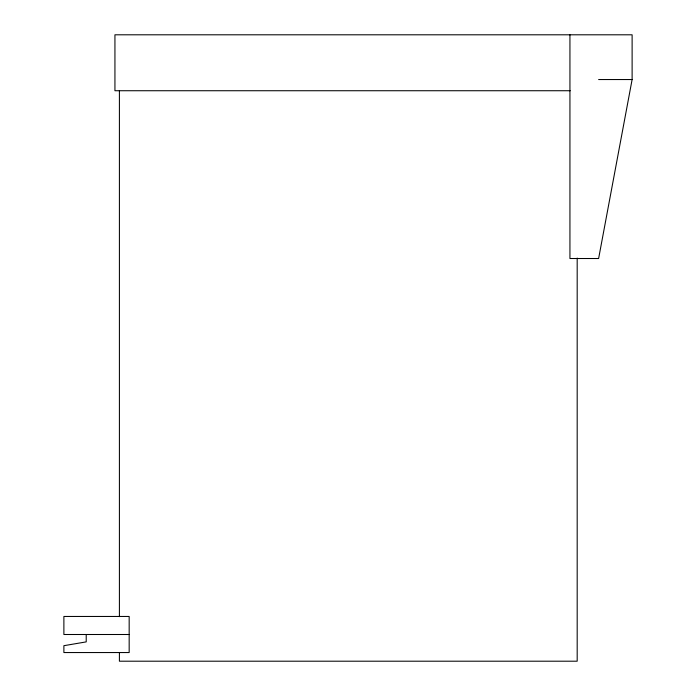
<?xml version="1.0" encoding="UTF-8"?>
<svg xmlns="http://www.w3.org/2000/svg" width="696" height="696" viewBox="0 0 696 696"><rect width="100%" height="100%" fill="white"/><g stroke="black" fill="none" stroke-linecap="round" stroke-linejoin="round"><path stroke-width="1.04" d="M570.189 90.732L114.936 90.732L114.936 34.8L632.116 34.8L632.116 79.544L598.621 258.512L569.937 258.512L569.937 34.8M598.621 79.544L632.116 79.544M129.169 634.5L63.884 634.5L63.884 616.456L129.169 616.456L129.169 652.552L63.884 652.552L63.884 645.688L86.217 641.886L86.217 634.5M577.184 258.068L577.184 661.2L119.407 661.2L119.407 652.509M119.407 90.732L119.407 616.647"/></g></svg>
